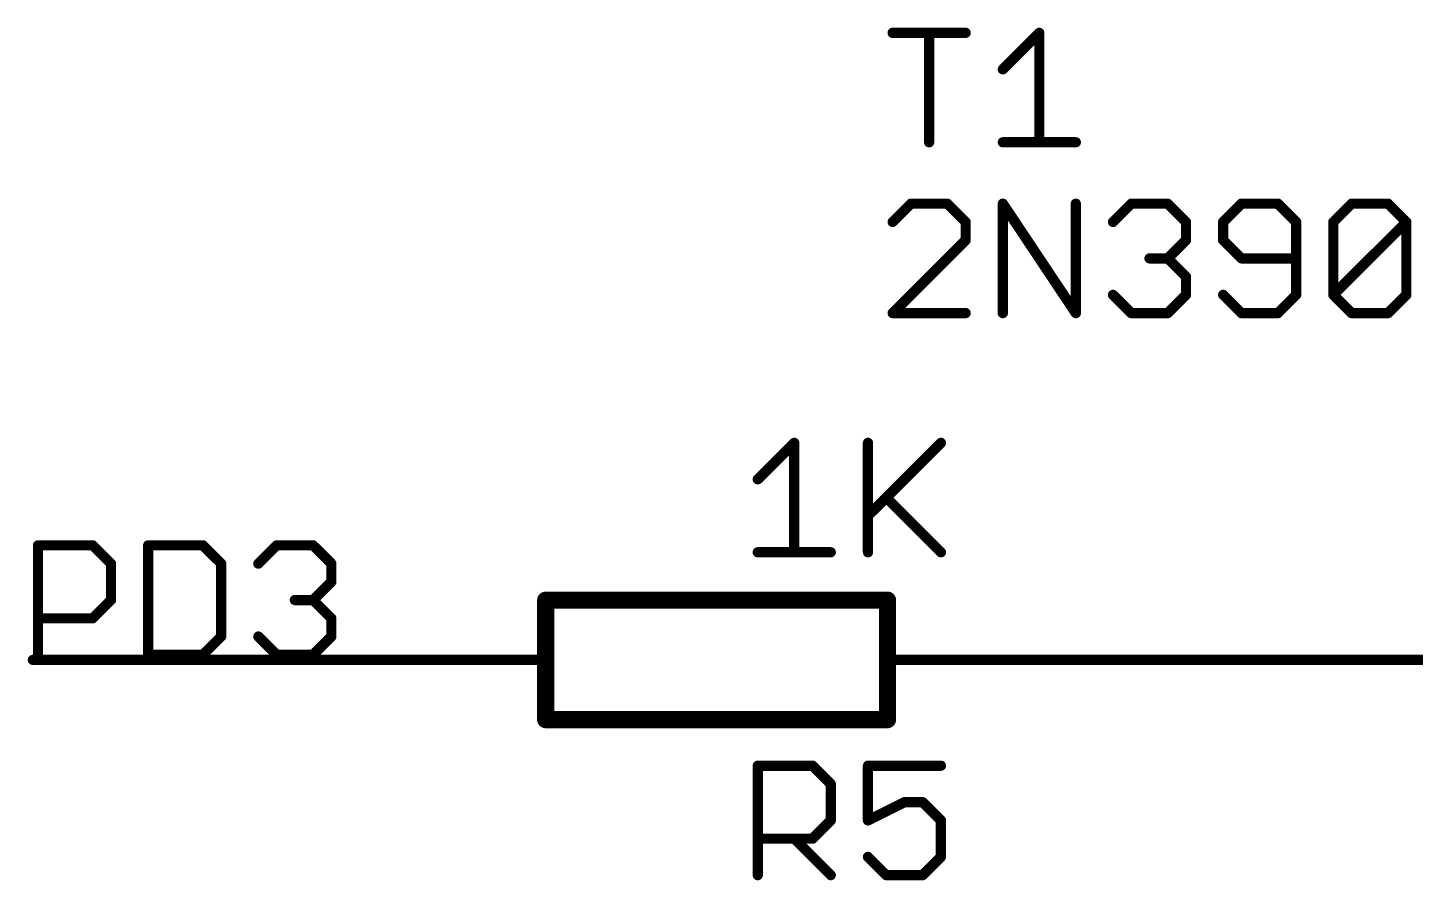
# Model space of a CAD drawing. Extents: x -13 to 211, y -15 to 133.
# Drawn here: x -0.08 to 20.54, y -8.36 to 4.32 of the extents above; entities that cross this region are included whole.
import ezdxf

# ---------------------------------------------------------------- set-up
doc = ezdxf.new("R2010")
doc.units = 0
for name, color, linetype in [('91', 94, 'CONTINUOUS'), ('94', 14, 'CONTINUOUS'), ('95', 251, 'CONTINUOUS'), ('96', 251, 'CONTINUOUS')]:
    doc.layers.add(name, color=color, linetype=linetype)

msp = doc.modelspace()

# ---------------------------------------------------------------- linework, layer by layer
at = {"layer": '91', "const_width": 0.1524}
for points in [[(5.08, -5.08), (0, -5.08)], [(15.24, -5.08), (20.32, -5.08)]]:
    msp.add_lwpolyline(points, dxfattribs=at)
at = {"layer": '91', "const_width": 0.0762}
for points in [[(0, -5.0419, 1), (0, -5.1181)], [(5.08, -5.1181, 1), (5.08, -5.0419)], [(15.24, -5.0419, 1), (15.24, -5.1181)], [(20.32, -5.1181, 1), (20.32, -5.0419)]]:
    msp.add_lwpolyline(points, format="xyb", dxfattribs=at)
at = {"layer": '94'}
for points, const_width in [([(12.7, -4.191), (7.62, -4.191)], 0.254), ([(7.62, -4.191), (7.62, -5.969)], 0.254), ([(12.7, -4.191), (12.7, -5.969)], 0.254), ([(5.08, -5.08), (7.62, -5.08)], 0.1524), ([(15.24, -5.08), (12.7, -5.08)], 0.1524), ([(20.32, -5.08), (22.86, -5.08)], 0.1524), ([(7.62, -5.969), (12.7, -5.969)], 0.254)]:
    msp.add_lwpolyline(points, dxfattribs=dict(at, const_width=const_width))
for points, const_width in [([(7.62, -4.1275, 1), (7.62, -4.2545)], 0.127), ([(7.6835, -4.191, 1), (7.5565, -4.191)], 0.127), ([(12.7635, -4.191, 1), (12.6365, -4.191)], 0.127), ([(12.7, -4.2545, 1), (12.7, -4.1275)], 0.127), ([(5.08, -5.0419, 1), (5.08, -5.1181)], 0.0762), ([(7.62, -5.1181, 1), (7.62, -5.0419)], 0.0762), ([(12.7, -5.0419, 1), (12.7, -5.1181)], 0.0762), ([(15.24, -5.1181, 1), (15.24, -5.0419)], 0.0762), ([(20.32, -5.0419, 1), (20.32, -5.1181)], 0.0762), ([(7.62, -5.9055, 1), (7.62, -6.0325)], 0.127), ([(7.5565, -5.969, 1), (7.6835, -5.969)], 0.127), ([(12.6365, -5.969, 1), (12.7635, -5.969)], 0.127), ([(12.7, -6.0325, 1), (12.7, -5.9055)], 0.127)]:
    msp.add_lwpolyline(points, format="xyb", dxfattribs=dict(at, const_width=const_width))
at = {"layer": '95', "const_width": 0.1524}
for points in [[(12.7762, 4.2432), (13.8609, 4.2432)], [(13.3185, 2.6162), (13.3185, 4.2432)], [(14.4134, 3.7009), (14.9557, 4.2432)], [(14.9557, 4.2432), (14.9557, 2.6162)], [(14.4134, 2.6162), (15.498, 2.6162)], [(0.0762, -5.0038), (0.0762, -3.3768)], [(0.0762, -3.3768), (0.8897, -3.3768)], [(0.8897, -3.3768), (1.1609, -3.648)], [(1.7134, -3.3768), (1.7134, -5.0038)], [(2.5269, -3.3768), (1.7134, -3.3768)], [(2.798, -3.648), (2.5269, -3.3768)], [(3.3505, -3.648), (3.6217, -3.3768)], [(3.6217, -3.3768), (4.164, -3.3768)], [(4.164, -3.3768), (4.4352, -3.648)], [(1.1609, -3.648), (1.1609, -4.1903)], [(2.798, -4.7326), (2.798, -3.648)], [(4.4352, -3.648), (4.4352, -3.9191)], [(4.4352, -3.9191), (4.164, -4.1903)], [(1.1609, -4.1903), (0.8897, -4.4615)], [(4.164, -4.1903), (3.8928, -4.1903)], [(4.164, -4.1903), (4.4352, -4.4615)], [(0.8897, -4.4615), (0.0762, -4.4615)], [(4.4352, -4.4615), (4.4352, -4.7326)], [(2.5269, -5.0038), (2.798, -4.7326)], [(3.6217, -5.0038), (3.3505, -4.7326)], [(4.4352, -4.7326), (4.164, -5.0038)], [(1.7134, -5.0038), (2.5269, -5.0038)], [(4.164, -5.0038), (3.6217, -5.0038)], [(10.7719, -8.2804), (10.7719, -6.6534)], [(10.7719, -6.6534), (11.5854, -6.6534)], [(11.5854, -6.6534), (11.8565, -6.9246)], [(13.4937, -6.6534), (12.409, -6.6534)], [(12.409, -6.6534), (12.409, -7.4669)], [(11.8565, -6.9246), (11.8565, -7.4669)], [(12.409, -7.4669), (12.9514, -7.1957)], [(12.9514, -7.1957), (13.2225, -7.1957)], [(13.2225, -7.1957), (13.4937, -7.4669)], [(11.8565, -7.4669), (11.5854, -7.7381)], [(13.4937, -7.4669), (13.4937, -8.0092)], [(11.5854, -7.7381), (10.7719, -7.7381)], [(11.3142, -7.7381), (11.8565, -8.2804)], [(12.6802, -8.2804), (12.409, -8.0092)], [(13.4937, -8.0092), (13.2225, -8.2804)], [(13.2225, -8.2804), (12.6802, -8.2804)]]:
    msp.add_lwpolyline(points, dxfattribs=at)
at = {"layer": '95', "const_width": 0.0762}
for points in [[(12.7762, 4.2813, 1), (12.7762, 4.2051)], [(13.3566, 4.2432, 1), (13.2804, 4.2432)], [(13.8609, 4.2051, 1), (13.8609, 4.2813)], [(14.9938, 4.2432, 1), (14.9176, 4.2432)], [(14.9826, 4.2162, 1), (14.9287, 4.2701)], [(14.3864, 3.7278, 1), (14.4403, 3.6739)], [(14.4134, 2.6543, 1), (14.4134, 2.5781)], [(15.498, 2.5781, 1), (15.498, 2.6543)], [(13.2804, 2.6162, 1), (13.3566, 2.6162)], [(14.9176, 2.6162, 1), (14.9938, 2.6162)], [(0.1143, -3.3768, 1), (0.0381, -3.3768)], [(0.0762, -3.3387, 1), (0.0762, -3.4149)], [(0.9166, -3.3499, 1), (0.8628, -3.4038)], [(0.8897, -3.4149, 1), (0.8897, -3.3387)], [(1.7515, -3.3768, 1), (1.6753, -3.3768)], [(1.7134, -3.3387, 1), (1.7134, -3.4149)], [(2.5538, -3.3499, 1), (2.4999, -3.4038)], [(2.5269, -3.4149, 1), (2.5269, -3.3387)], [(3.6217, -3.3387, 1), (3.6217, -3.4149)], [(3.6486, -3.4038, 1), (3.5947, -3.3499)], [(4.1909, -3.3499, 1), (4.1371, -3.4038)], [(4.164, -3.4149, 1), (4.164, -3.3387)], [(1.199, -3.648, 1), (1.1228, -3.648)], [(1.1339, -3.6749, 1), (1.1878, -3.621)], [(2.8361, -3.648, 1), (2.7599, -3.648)], [(2.7711, -3.6749, 1), (2.825, -3.621)], [(3.3236, -3.621, 1), (3.3775, -3.6749)], [(4.4733, -3.648, 1), (4.3971, -3.648)], [(4.4082, -3.6749, 1), (4.4621, -3.621)], [(4.3971, -3.9191, 1), (4.4733, -3.9191)], [(4.4621, -3.9461, 1), (4.4082, -3.8922)], [(1.1878, -4.2172, 1), (1.1339, -4.1634)], [(3.8928, -4.1522, 1), (3.8928, -4.2284)], [(4.1909, -4.1634, 1), (4.1371, -4.2172)], [(4.164, -4.2284, 1), (4.164, -4.1522)], [(1.1228, -4.1903, 1), (1.199, -4.1903)], [(4.1371, -4.1634, 1), (4.1909, -4.2172)], [(0.0762, -4.4234, 1), (0.0762, -4.4996)], [(0.8628, -4.4345, 1), (0.9166, -4.4884)], [(0.8897, -4.4996, 1), (0.8897, -4.4234)], [(4.4733, -4.4615, 1), (4.3971, -4.4615)], [(4.4082, -4.4884, 1), (4.4621, -4.4345)], [(2.7599, -4.7326, 1), (2.8361, -4.7326)], [(2.825, -4.7596, 1), (2.7711, -4.7057)], [(3.3775, -4.7057, 1), (3.3236, -4.7596)], [(4.3971, -4.7326, 1), (4.4733, -4.7326)], [(4.4621, -4.7596, 1), (4.4082, -4.7057)], [(1.7134, -4.9657, 1), (1.7134, -5.0419)], [(2.4999, -4.9769, 1), (2.5538, -5.0307)], [(2.5269, -5.0419, 1), (2.5269, -4.9657)], [(3.6217, -4.9657, 1), (3.6217, -5.0419)], [(3.5947, -5.0307, 1), (3.6486, -4.9769)], [(4.1371, -4.9769, 1), (4.1909, -5.0307)], [(4.164, -5.0419, 1), (4.164, -4.9657)], [(0.0381, -5.0038, 1), (0.1143, -5.0038)], [(1.6753, -5.0038, 1), (1.7515, -5.0038)], [(10.81, -6.6534, 1), (10.7338, -6.6534)], [(10.7719, -6.6153, 1), (10.7719, -6.6915)], [(11.6123, -6.6265, 1), (11.5584, -6.6804)], [(11.5854, -6.6915, 1), (11.5854, -6.6153)], [(12.409, -6.6153, 1), (12.409, -6.6915)], [(12.4471, -6.6534, 1), (12.3709, -6.6534)], [(13.4937, -6.6915, 1), (13.4937, -6.6153)], [(11.8946, -6.9246, 1), (11.8184, -6.9246)], [(11.8296, -6.9515, 1), (11.8835, -6.8976)], [(12.9514, -7.1576, 1), (12.9514, -7.2338)], [(12.9684, -7.2298, 1), (12.9343, -7.1617)], [(13.2495, -7.1688, 1), (13.1956, -7.2227)], [(13.2225, -7.2338, 1), (13.2225, -7.1576)], [(11.8835, -7.4938, 1), (11.8296, -7.44)], [(12.392, -7.4328, 1), (12.4261, -7.501)], [(13.5318, -7.4669, 1), (13.4556, -7.4669)], [(13.4668, -7.4938, 1), (13.5206, -7.44)], [(11.8184, -7.4669, 1), (11.8946, -7.4669)], [(12.3709, -7.4669, 1), (12.4471, -7.4669)], [(10.7719, -7.7, 1), (10.7719, -7.7762)], [(11.3412, -7.7111, 1), (11.2873, -7.765)], [(11.5584, -7.7111, 1), (11.6123, -7.765)], [(11.5854, -7.7762, 1), (11.5854, -7.7)], [(12.436, -7.9823, 1), (12.3821, -8.0362)], [(13.4556, -8.0092, 1), (13.5318, -8.0092)], [(13.5206, -8.0362, 1), (13.4668, -7.9823)], [(10.7338, -8.2804, 1), (10.81, -8.2804)], [(11.8296, -8.3073, 1), (11.8835, -8.2535)], [(12.6802, -8.2423, 1), (12.6802, -8.3185)], [(12.6533, -8.3073, 1), (12.7071, -8.2535)], [(13.1956, -8.2535, 1), (13.2495, -8.3073)], [(13.2225, -8.3185, 1), (13.2225, -8.2423)]]:
    msp.add_lwpolyline(points, format="xyb", dxfattribs=at)
at = {"layer": '96', "const_width": 0.1524}
for points in [[(13.0474, 1.7032), (12.7762, 1.432)], [(13.5897, 1.7032), (13.0474, 1.7032)], [(13.8609, 1.432), (13.5897, 1.7032)], [(14.4134, 0.0762), (14.4134, 1.7032)], [(14.4134, 1.7032), (15.498, 0.0762)], [(15.498, 0.0762), (15.498, 1.7032)], [(16.0505, 1.432), (16.3217, 1.7032)], [(16.3217, 1.7032), (16.864, 1.7032)], [(16.864, 1.7032), (17.1352, 1.432)], [(17.9588, 1.7032), (17.6877, 1.432)], [(18.5012, 1.7032), (17.9588, 1.7032)], [(18.7723, 1.432), (18.5012, 1.7032)], [(19.3248, 1.432), (19.596, 1.7032)], [(19.596, 1.7032), (20.1383, 1.7032)], [(20.1383, 1.7032), (20.4095, 1.432)], [(13.8609, 1.1609), (13.8609, 1.432)], [(17.1352, 1.432), (17.1352, 1.1609)], [(17.6877, 1.432), (17.6877, 1.1609)], [(18.7723, 0.3474), (18.7723, 1.432)], [(19.3248, 0.3474), (19.3248, 1.432)], [(19.3248, 0.3474), (20.4095, 1.432)], [(20.4095, 1.432), (20.4095, 0.3474)], [(12.7762, 0.0762), (13.8609, 1.1609)], [(17.1352, 1.1609), (16.864, 0.8897)], [(17.6877, 1.1609), (17.9588, 0.8897)], [(16.864, 0.8897), (16.5928, 0.8897)], [(16.864, 0.8897), (17.1352, 0.6185)], [(17.9588, 0.8897), (18.7723, 0.8897)], [(17.1352, 0.6185), (17.1352, 0.3474)], [(16.3217, 0.0762), (16.0505, 0.3474)], [(17.1352, 0.3474), (16.864, 0.0762)], [(17.6877, 0.3474), (17.9588, 0.0762)], [(18.5012, 0.0762), (18.7723, 0.3474)], [(19.596, 0.0762), (19.3248, 0.3474)], [(20.4095, 0.3474), (20.1383, 0.0762)], [(13.8609, 0.0762), (12.7762, 0.0762)], [(16.864, 0.0762), (16.3217, 0.0762)], [(17.9588, 0.0762), (18.5012, 0.0762)], [(20.1383, 0.0762), (19.596, 0.0762)], [(10.7719, -2.3951), (11.3142, -1.8528)], [(11.3142, -1.8528), (11.3142, -3.4798)], [(12.409, -1.8528), (12.409, -3.4798)], [(12.409, -2.9375), (13.4937, -1.8528)], [(12.6802, -2.6663), (13.4937, -3.4798)], [(10.7719, -3.4798), (11.8565, -3.4798)]]:
    msp.add_lwpolyline(points, dxfattribs=at)
at = {"layer": '96', "const_width": 0.0762}
for points in [[(13.0474, 1.7413, 1), (13.0474, 1.6651)], [(13.0743, 1.6762, 1), (13.0204, 1.7301)], [(13.6166, 1.7301, 1), (13.5628, 1.6762)], [(13.5897, 1.6651, 1), (13.5897, 1.7413)], [(14.4515, 1.7032, 1), (14.3753, 1.7032)], [(14.4451, 1.7243, 1), (14.3817, 1.6821)], [(15.5361, 1.7032, 1), (15.4599, 1.7032)], [(16.3217, 1.7413, 1), (16.3217, 1.6651)], [(16.3486, 1.6762, 1), (16.2947, 1.7301)], [(16.8909, 1.7301, 1), (16.8371, 1.6762)], [(16.864, 1.6651, 1), (16.864, 1.7413)], [(17.9588, 1.7413, 1), (17.9588, 1.6651)], [(17.9858, 1.6762, 1), (17.9319, 1.7301)], [(18.5281, 1.7301, 1), (18.4742, 1.6762)], [(18.5012, 1.6651, 1), (18.5012, 1.7413)], [(19.596, 1.7413, 1), (19.596, 1.6651)], [(19.6229, 1.6762, 1), (19.569, 1.7301)], [(20.1653, 1.7301, 1), (20.1114, 1.6762)], [(20.1383, 1.6651, 1), (20.1383, 1.7413)], [(12.7493, 1.459, 1), (12.8031, 1.4051)], [(13.899, 1.432, 1), (13.8228, 1.432)], [(13.8339, 1.4051, 1), (13.8878, 1.459)], [(16.0236, 1.459, 1), (16.0775, 1.4051)], [(17.1733, 1.432, 1), (17.0971, 1.432)], [(17.1082, 1.4051, 1), (17.1621, 1.459)], [(17.6607, 1.459, 1), (17.7146, 1.4051)], [(17.7258, 1.432, 1), (17.6496, 1.432)], [(18.8104, 1.432, 1), (18.7342, 1.432)], [(18.7454, 1.4051, 1), (18.7993, 1.459)], [(19.3629, 1.432, 1), (19.2867, 1.432)], [(19.2979, 1.459, 1), (19.3518, 1.4051)], [(20.4476, 1.432, 1), (20.3714, 1.432)], [(20.4364, 1.4051, 1), (20.3825, 1.459)], [(20.3825, 1.4051, 1), (20.4364, 1.459)], [(13.8228, 1.1609, 1), (13.899, 1.1609)], [(13.8878, 1.1339, 1), (13.8339, 1.1878)], [(17.0971, 1.1609, 1), (17.1733, 1.1609)], [(17.1621, 1.1339, 1), (17.1082, 1.1878)], [(17.7146, 1.1878, 1), (17.6607, 1.1339)], [(17.6496, 1.1609, 1), (17.7258, 1.1609)], [(16.5928, 0.9278, 1), (16.5928, 0.8516)], [(16.8909, 0.9166, 1), (16.8371, 0.8628)], [(16.8371, 0.9166, 1), (16.8909, 0.8628)], [(16.864, 0.8516, 1), (16.864, 0.9278)], [(17.9588, 0.9278, 1), (17.9588, 0.8516)], [(17.9319, 0.8628, 1), (17.9858, 0.9166)], [(18.7723, 0.8516, 1), (18.7723, 0.9278)], [(17.1733, 0.6185, 1), (17.0971, 0.6185)], [(17.1082, 0.5916, 1), (17.1621, 0.6455)], [(16.0775, 0.3743, 1), (16.0236, 0.3204)], [(17.1621, 0.3204, 1), (17.1082, 0.3743)], [(17.7146, 0.3743, 1), (17.6607, 0.3204)], [(18.7993, 0.3204, 1), (18.7454, 0.3743)], [(19.3518, 0.3743, 1), (19.2979, 0.3204)], [(19.2979, 0.3743, 1), (19.3518, 0.3204)], [(20.4364, 0.3204, 1), (20.3825, 0.3743)], [(17.0971, 0.3474, 1), (17.1733, 0.3474)], [(18.7342, 0.3474, 1), (18.8104, 0.3474)], [(19.2867, 0.3474, 1), (19.3629, 0.3474)], [(20.3714, 0.3474, 1), (20.4476, 0.3474)], [(12.7762, 0.1143, 1), (12.7762, 0.0381)], [(12.7493, 0.1031, 1), (12.8031, 0.0493)], [(13.8609, 0.0381, 1), (13.8609, 0.1143)], [(14.3753, 0.0762, 1), (14.4515, 0.0762)], [(15.4599, 0.0762, 1), (15.5361, 0.0762)], [(15.4663, 0.0551, 1), (15.5297, 0.0973)], [(16.3217, 0.1143, 1), (16.3217, 0.0381)], [(16.2947, 0.0493, 1), (16.3486, 0.1031)], [(16.8371, 0.1031, 1), (16.8909, 0.0493)], [(16.864, 0.0381, 1), (16.864, 0.1143)], [(17.9588, 0.1143, 1), (17.9588, 0.0381)], [(17.9319, 0.0493, 1), (17.9858, 0.1031)], [(18.4742, 0.1031, 1), (18.5281, 0.0493)], [(18.5012, 0.0381, 1), (18.5012, 0.1143)], [(19.596, 0.1143, 1), (19.596, 0.0381)], [(19.569, 0.0493, 1), (19.6229, 0.1031)], [(20.1114, 0.1031, 1), (20.1653, 0.0493)], [(20.1383, 0.0381, 1), (20.1383, 0.1143)], [(11.3523, -1.8528, 1), (11.2761, -1.8528)], [(11.3412, -1.8798, 1), (11.2873, -1.8259)], [(12.4471, -1.8528, 1), (12.3709, -1.8528)], [(13.5206, -1.8798, 1), (13.4668, -1.8259)], [(10.7449, -2.3682, 1), (10.7988, -2.4221)], [(12.7071, -2.6394, 1), (12.6533, -2.6932)], [(12.3821, -2.9105, 1), (12.436, -2.9644)], [(10.7719, -3.4417, 1), (10.7719, -3.5179)], [(11.2761, -3.4798, 1), (11.3523, -3.4798)], [(11.8565, -3.5179, 1), (11.8565, -3.4417)], [(12.3709, -3.4798, 1), (12.4471, -3.4798)], [(13.4668, -3.5067, 1), (13.5206, -3.4529)]]:
    msp.add_lwpolyline(points, format="xyb", dxfattribs=at)

doc.saveas('drawing.dxf')
